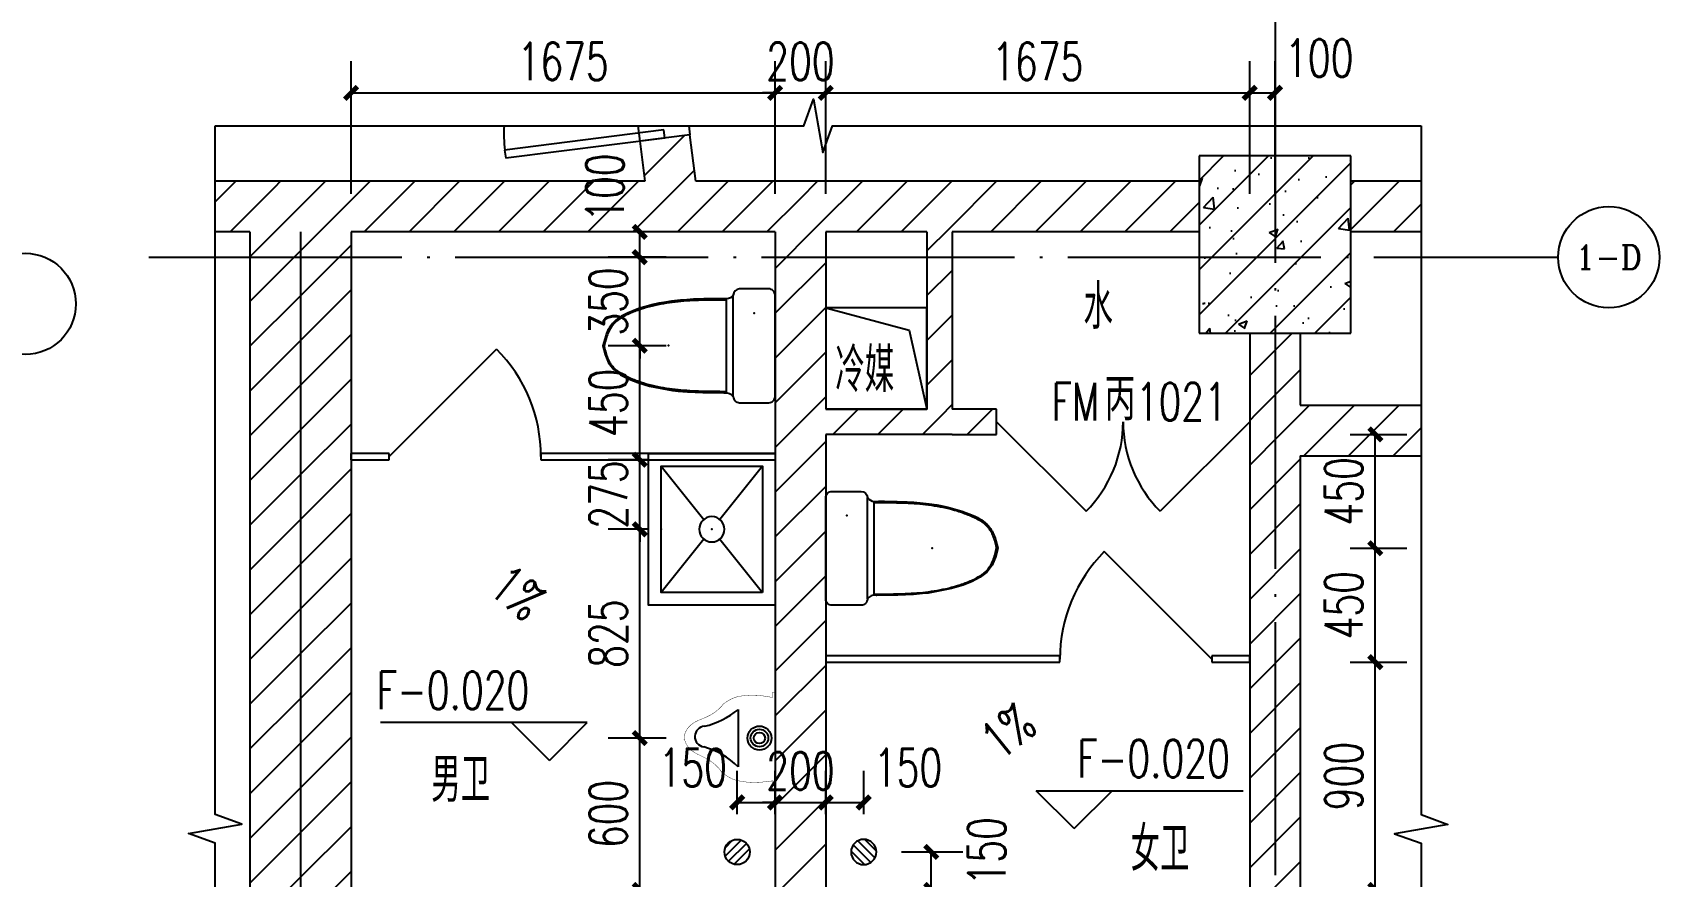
# Model space of a CAD drawing. Header units: millimetres. Extents: x -1048436 to -185795, y -983427 to 400387.
# Drawn here: x -607479 to -601051, y -716459 to -713125 of the extents above; entities that cross this region are included whole.
import ezdxf
from ezdxf.enums import TextEntityAlignment as Align

# ---------------------------------------------------------------- set-up
doc = ezdxf.new("R2010")
doc.units = ezdxf.units.MM
doc.header["$LTSCALE"] = 500
doc.linetypes.add('DOTE', pattern=[2.42, 2, -0.2, 0.02, -0.2])
for name, color, linetype in [('COLUMN', 254, 'Continuous'), ('FUR', 55, 'Continuous'), ('PUB_DIM', 3, 'Continuous'), ('PUB_HATCH', 8, 'Continuous'), ('建-填充', 9, 'Continuous'), ('建-墙', 254, 'Continuous'), ('建-墙-卫生间隔断', 220, 'Continuous'), ('建-文字', 4, 'Continuous'), ('建-洁具', 55, 'Continuous'), ('建-符号', 13, 'Continuous'), ('建-符号-门编号', 13, 'Continuous'), ('建-轴线', 16, 'DOTE'), ('建-门扇', 32, 'Continuous')]:
    doc.layers.add(name, color=color, linetype=linetype)
doc.styles.add('_TCH_AXIS', font='COMPLEX', dxfattribs={"bigfont": 'GBCBIG'})
doc.styles.add('_TCH_DIM', font='SIMPLEX', dxfattribs={"bigfont": 'GBCBIG'})
doc.styles.add('_TCH_DIM_T3', font='SIMPLEX', dxfattribs={"width": 0.705882, "bigfont": 'GBCBIG'})
doc.styles.add('_TCH_WINDOW', font='SIMPLEX', dxfattribs={"height": 3.5, "bigfont": 'GBCBIG'})
doc.styles.add('XD2008', font='xd-hzs.shx', dxfattribs={"width": 0.7, "bigfont": 'xd-hztxt.shx'})
doc.dimstyles.new('_TCH_ARCH&&50', dxfattribs={"dimtxt": 148.75, "dimasz": 50, "dimexe": 125, "dimexo": 150, "dimgap": 50, "dimtad": 1, "dimdec": 0, "dimzin": 0, "dimdsep": 46, "dimtxsty": '_TCH_DIM_T3', "dimblk": 'ARCHTICK', "dimcen": 0.09, "dimclrt": 7, "dimazin": 2, "dimtfac": 1, "dimtdec": 0, "dimtix": 1, "dimtmove": 2, "dimatfit": 3, "dimldrblk": 'ARCHTICK', "dimfxl": 1, "dimtolj": 1, "dimtzin": 0, "dimarcsym": 0})
pattern_1 = [(45, (0, 89.76), (-88.388383, 88.388383), [])]

# ---------------------------------------------------------------- blocks, each defined once
blk = doc.blocks.new('$lvtry$00000171')
h = blk.add_hatch()
h.set_pattern_fill('ANSI31', color=256, scale=15, style=0)
h.set_pattern_definition([(45, (0, 0), (-16.838, 16.838), [])])
h.paths.add_polyline_path([(35.4, 16.9, 0.162278), (7.1, 31), (-49.5, -25.6, 0.162278), (-35.4, -53.9)])
h.paths.add_polyline_path([(7.1, 31, 0.456412), (-50, -18.5, 0.035489), (-49.5, -25.6)])
h.paths.add_polyline_path([(49.5, -11.4, 0.162278), (35.4, 16.9), (-35.4, -53.9, 0.162278), (-7.1, -68)])
h.paths.add_polyline_path([(50, -18.5, 0.035489), (49.5, -11.4), (-7.1, -68, 0.456412)])
blk.add_circle((0, -18.5), 50)
blk = doc.blocks.new('$lvtry$00000208')
blk.add_wipeout([(200.2, 0), (217.7, -7.3), (224.5, -20), (225, -140), (217.7, -157.7), (200, -165), (188, -180.1), (185.5, -191.7), (186.1, -199.2), (185.6, -242.1), (185.1, -284.9), (183.7, -315.7), (182.4, -346.5), (179.3, -382.8), (168.1, -450.9), (159.5, -496.4), (138.9, -559.5), (114.6, -610.4), (94.2, -636.8), (66.8, -657.5), (34.6, -670.7), (0, -680), (-67, -657.4), (-112, -614.9), (-138.2, -560.6), (-155, -510.1), (-165.5, -470.6), (-174, -424.2), (-181.2, -360.8), (-183.8, -321.9), (-184.5, -300), (-185.5, -257), (-185.9, -220), (-186, -208), (-185.7, -199.9), (-185.5, -191.7), (-189.6, -176.6), (-200.1, -165), (-217.7, -157.6), (-225, -140), (-225, -82.5), (-225, -25), (-217.7, -7.3), (-200, 0)])
at = {"color": 0, "ltscale": 100}
for p, q in [((200, -165), (-200, -165)), ((185.5, -191.7), (-185.5, -191.7))]:
    blk.add_line(p, q, dxfattribs=at)
blk.add_lwpolyline([(186.1, -199.2, -0.296302), (200, -165, 0.414214), (225, -140), (225, -25, 0.414214), (200, 0), (-200, 0, 0.414214), (-225, -25), (-225, -140, 0.413282), (-200.1, -165, -0.238932), (-185.5, -191.7), (-186, -208), (-185.9, -231.9), (-185.1, -282.1), (-183.8, -321.9), (-182.2, -348.1), (-180.2, -373.5), (-176.3, -408.9), (-171.7, -439.4), (-168, -459.4), (-163.1, -481.8), (-146.9, -538.4), (-129.4, -582.8, 0.10752), (-88.2, -642.6, 0.100512), (-43.3, -667.8), (0, -680), (34.6, -670.7), (66.8, -657.5), (94.2, -636.8), (114.6, -610.4), (132.4, -576.2), (145.4, -542.8), (159.5, -496.4), (176.8, -405.4), (179.3, -382.8), (182.4, -346.5), (185.1, -284.9)], format="xyb", close=True)
blk.add_lwpolyline([(186, -202.3), (186.1, -199.2)])
for points in [[(-181, -190.8), (-180.9, -229.9), (-180.8, -260.7), (-179, -322.1), (-177.4, -352.7), (-171.1, -413.8), (-166.5, -444.3), (-156.2, -489.8), (-152.2, -504.9), (-145.2, -527.6), (-142.8, -535.2), (-138.8, -546.5), (-137.4, -550.3), (-134.6, -557.8), (-133.1, -561.5), (-128.5, -572.7), (-125.3, -580.1), (-118.3, -594.3), (-114.5, -601.1), (-106.4, -614.1), (-102, -620.3), (-92.6, -631.6), (-87.5, -636.7), (-79.3, -643.6), (-76.4, -645.7), (-70.5, -649.7), (-67.5, -651.5), (-61.1, -654.9), (-57.8, -656.5), (-51, -659.5), (-47.6, -660.9), (-36.9, -664.8), (-29.5, -667.1), (-14.3, -671.3), (-6.6, -673.2), (1.2, -675.1)], [(181.4, -191.4), (180.9, -229.9), (180.8, -260.7), (179, -322.1), (177.4, -352.7), (171.1, -413.8), (166.5, -444.3), (156.2, -489.8), (152.2, -504.9), (145.2, -527.6), (142.8, -535.2), (138.8, -546.5), (137.4, -550.3), (134.6, -557.8), (133.1, -561.5), (128.5, -572.7), (125.3, -580.1), (118.3, -594.3), (114.5, -601.1), (106.4, -614.1), (102, -620.3), (92.6, -631.6), (87.5, -636.7), (79.3, -643.6), (76.4, -645.7), (70.5, -649.7), (67.5, -651.5), (61.1, -654.9), (57.8, -656.5), (51, -659.5), (47.6, -660.9), (36.9, -664.8), (29.5, -667.1), (14.3, -671.3), (6.6, -673.2), (-1.2, -675.1)]]:
    blk.add_open_spline(points, degree=3, knots=[0, 0, 0, 0, 92.762674, 92.762674, 185.525347, 185.525347, 278.288021, 278.288021, 324.669358, 324.669358, 347.860026, 347.860026, 359.45536, 359.45536, 371.050694, 371.050694, 394.241363, 394.241363, 417.432031, 417.432031, 440.6227, 440.6227, 463.813368, 463.813368, 475.408702, 475.408702, 487.004036, 487.004036, 498.599371, 498.599371, 510.194705, 510.194705, 533.385373, 533.385373, 556.576042, 556.576042, 556.576042, 556.576042], dxfattribs=at)
at = {"color": 0}
for p in [(-129.3, -83.1), (-0.7, -421)]:
    blk.add_point(p, dxfattribs=at)
blk = doc.blocks.new('M_E14')
blk.add_line((-116.4, -146.3), (109.4, -146.3))
at = {"const_width": 1.5}
for points in [[(-185, 0), (-185, -10), (-165, -10)], [(-185, 0), (185, 0), (185, -10), (165, -10)], [(-136.8, -207.1), (-146.1, -193.9), (-153.4, -182.2), (-159, -171.7), (-163.1, -162.3), (-166.1, -153.9), (-168.1, -146.2), (-169.4, -139.3), (-170.4, -132.8), (-171.2, -126.7), (-171.8, -120.8), (-172.4, -115.1), (-172.8, -109.5), (-173.1, -103.9), (-173.3, -98.1), (-173.3, -92.1), (-173.3, -85.9), (-173.2, -79.2), (-172.9, -71.9), (-172.3, -63.7), (-171.4, -54.4), (-170.1, -43.7), (-168.2, -31.4), (-165.8, -17.2), (-164.2, -9.1)], [(127.5, -214.6), (137.5, -201.9), (145.5, -190.6), (151.6, -180.4), (156.3, -171.3), (159.7, -163), (162.1, -155.5), (163.9, -148.7), (165.2, -142.3), (166.3, -136.2), (167.3, -130.4), (168.2, -124.7), (168.9, -119.1), (169.5, -113.5), (170, -107.8), (170.4, -101.8), (170.8, -95.6), (171, -88.9), (171.1, -81.6), (171, -73.4), (170.6, -64), (169.9, -53.3), (168.7, -40.9), (167.1, -26.6), (164.9, -10.1)], [(165.8, -14.5), (164.9, -8.9)], [(-137.4, -204.9), (-127.1, -213.8)], [(-130, -211.3), (-128.2, -212.9), (-120.3, -220.9), (-113.4, -228.7), (-107.4, -236.3), (-102.1, -243.8), (-97.5, -251.3), (-93.4, -258.7), (-89.7, -266.2), (-86.2, -273.6), (-83.1, -280.9), (-80.1, -288.1), (-77.2, -295.1), (-74.4, -301.8), (-71.5, -308.2), (-68.5, -314.2), (-65.3, -319.8), (-62, -324.9), (-58.5, -329.6), (-54.8, -334), (-51, -338), (-47, -341.6), (-42.9, -344.9), (-38.6, -347.9), (-34.2, -350.5), (-29.7, -352.9), (-25.1, -354.9), (-20.3, -356.6), (-15.4, -358), (-10.4, -359), (-5.3, -359.6), (-0.1, -359.8), (0.3, -359.8)], [(120.4, -218.3), (118.6, -219.8), (110.3, -227.4), (102.9, -234.8), (96.5, -242), (90.8, -249.3), (85.8, -256.4), (81.2, -263.6), (77.1, -270.9), (73.3, -278.1), (69.7, -285.2), (66.3, -292.2), (63, -299), (59.8, -305.6), (56.6, -311.8), (53.3, -317.6), (49.8, -323), (46.2, -328), (42.4, -332.5), (38.5, -336.6), (34.4, -340.4), (30.3, -343.8), (26, -346.8), (21.5, -349.6), (17, -352), (12.3, -354.1), (7.6, -355.8), (2.7, -357.3), (-0.9, -358.1)], [(128.6, -211.6), (117.5, -220.5)]]:
    blk.add_lwpolyline(points, dxfattribs=at)
for radius in [47.3, 34.6, 22.1]:
    blk.add_circle((-4.2, -61.9), radius)
for centre, radius, start, end in [((-386.5, -362.7), 346.2, 14.06156, 38.70013), ((330.9, -365.6), 311.8, 135.28681, 164.39133), ((-9.9, -276), 40.9, 183.65649, 351.93977)]:
    blk.add_arc(centre, radius, start, end)
at = {"width": 0.8, "flags": 9}
for tag in ['XSIZE', 'YSIZE']:
    blk.add_attdef(tag, (0, 0), '', height=0.5, dxfattribs=at)
blk = doc.blocks.new('_ArchTick')
at = {"color": 0, "linetype": 'ByBlock', "const_width": 0.4}
blk.add_lwpolyline([(-0.5, -0.5), (0.5, 0.5)], dxfattribs=at)
blk = doc.blocks.new('*D2178')
at = {"layer": 'Defpoints', "color": 0, "transparency": 16777216}
for p in [(-604545.3, -713363), (-606220.3, -713912.4), (-604545.3, -713912.4)]:
    blk.add_point(p, dxfattribs=at)
at = {"layer": 'PUB_DIM', "color": 0, "lineweight": -2, "transparency": 16777216}
for p, q in [((-606220.3, -713762.4), (-606220.3, -713238)), ((-604545.3, -713762.4), (-604545.3, -713238)), ((-606220.3, -713363), (-604545.3, -713363))]:
    blk.add_line(p, q, dxfattribs=at)
at = {"layer": 'PUB_DIM', "color": 0, "lineweight": -2, "transparency": 16777216, "xscale": 50, "yscale": 50, "zscale": 50, "rotation": 180}
blk.add_blockref('_ArchTick', (-606220.3, -713363), dxfattribs=at)
at = {"layer": 'PUB_DIM', "color": 0, "lineweight": -2, "transparency": 16777216, "xscale": 50, "yscale": 50, "zscale": 50}
blk.add_blockref('_ArchTick', (-604545.3, -713363), dxfattribs=at)
at = {"layer": 'PUB_DIM', "color": 7, "transparency": 16777216, "insert": (-605382.8, -713238.6), "char_height": 148.75, "attachment_point": 5, "style": '_TCH_DIM_T3'}
blk.add_mtext('\\A1;1675', dxfattribs=at)
blk = doc.blocks.new('*D2179')
at = {"layer": 'Defpoints', "color": 0, "transparency": 16777216}
for p in [(-604345.3, -713363), (-604545.3, -713912.4), (-604345.3, -713912.4)]:
    blk.add_point(p, dxfattribs=at)
at = {"layer": 'PUB_DIM', "color": 0, "lineweight": -2, "transparency": 16777216}
for p, q in [((-604545.3, -713762.4), (-604545.3, -713238)), ((-604345.3, -713762.4), (-604345.3, -713238)), ((-604545.3, -713363), (-604595.3, -713363)), ((-604545.3, -713363), (-604345.3, -713363)), ((-604345.3, -713363), (-604295.3, -713363))]:
    blk.add_line(p, q, dxfattribs=at)
at = {"layer": 'PUB_DIM', "color": 0, "lineweight": -2, "transparency": 16777216, "xscale": 50, "yscale": 50, "zscale": 50}
blk.add_blockref('_ArchTick', (-604545.3, -713363), dxfattribs=at)
at = {"layer": 'PUB_DIM', "color": 0, "lineweight": -2, "transparency": 16777216, "xscale": 50, "yscale": 50, "zscale": 50, "rotation": 180}
blk.add_blockref('_ArchTick', (-604345.3, -713363), dxfattribs=at)
at = {"layer": 'PUB_DIM', "color": 7, "transparency": 16777216, "insert": (-604445.3, -713238.6), "char_height": 148.75, "attachment_point": 5, "style": '_TCH_DIM_T3'}
blk.add_mtext('\\A1;200', dxfattribs=at)
blk = doc.blocks.new('*D2180')
at = {"layer": 'Defpoints', "color": 0, "transparency": 16777216}
for p in [(-602670.3, -713363), (-604345.3, -713912.4), (-602670.3, -713912.4)]:
    blk.add_point(p, dxfattribs=at)
at = {"layer": 'PUB_DIM', "color": 0, "lineweight": -2, "transparency": 16777216}
for p, q in [((-604345.3, -713762.4), (-604345.3, -713238)), ((-602670.3, -713762.4), (-602670.3, -713238)), ((-604345.3, -713363), (-602670.3, -713363))]:
    blk.add_line(p, q, dxfattribs=at)
at = {"layer": 'PUB_DIM', "color": 0, "lineweight": -2, "transparency": 16777216, "xscale": 50, "yscale": 50, "zscale": 50, "rotation": 180}
blk.add_blockref('_ArchTick', (-604345.3, -713363), dxfattribs=at)
at = {"layer": 'PUB_DIM', "color": 0, "lineweight": -2, "transparency": 16777216, "xscale": 50, "yscale": 50, "zscale": 50}
blk.add_blockref('_ArchTick', (-602670.3, -713363), dxfattribs=at)
at = {"layer": 'PUB_DIM', "color": 7, "transparency": 16777216, "insert": (-603507.8, -713238.6), "char_height": 148.75, "attachment_point": 5, "style": '_TCH_DIM_T3'}
blk.add_mtext('\\A1;1675', dxfattribs=at)
blk = doc.blocks.new('*D2181')
at = {"layer": 'Defpoints', "color": 0, "transparency": 16777216}
for p in [(-602570.3, -713363), (-602670.3, -713912.4), (-602570.3, -713912.4)]:
    blk.add_point(p, dxfattribs=at)
at = {"layer": 'PUB_DIM', "color": 0, "lineweight": -2, "transparency": 16777216}
for p, q in [((-602670.3, -713762.4), (-602670.3, -713238)), ((-602570.3, -713762.4), (-602570.3, -713238)), ((-602670.3, -713363), (-602570.3, -713363))]:
    blk.add_line(p, q, dxfattribs=at)
at = {"layer": 'PUB_DIM', "color": 0, "lineweight": -2, "transparency": 16777216, "xscale": 50, "yscale": 50, "zscale": 50, "rotation": 180}
blk.add_blockref('_ArchTick', (-602670.3, -713363), dxfattribs=at)
at = {"layer": 'PUB_DIM', "color": 0, "lineweight": -2, "transparency": 16777216, "xscale": 50, "yscale": 50, "zscale": 50}
blk.add_blockref('_ArchTick', (-602570.3, -713363), dxfattribs=at)
at = {"layer": 'PUB_DIM', "color": 7, "transparency": 16777216, "insert": (-602395.3, -713225.5), "char_height": 148.75, "attachment_point": 5, "style": '_TCH_DIM_T3'}
blk.add_mtext('\\A1;100', dxfattribs=at)
blk = doc.blocks.new('*D2236')
at = {"layer": 'Defpoints', "color": 0, "transparency": 16777216}
for p in [(-602423.2, -714712.4), (-602174, -714712.4), (-602423.2, -715162.4)]:
    blk.add_point(p, dxfattribs=at)
at = {"layer": 'PUB_DIM', "color": 0, "lineweight": -2, "transparency": 16777216}
for p, q in [((-602273.2, -714712.4), (-602049, -714712.4)), ((-602174, -715162.4), (-602174, -714712.4)), ((-602273.2, -715162.4), (-602049, -715162.4))]:
    blk.add_line(p, q, dxfattribs=at)
at = {"layer": 'PUB_DIM', "color": 0, "lineweight": -2, "transparency": 16777216, "xscale": 50, "yscale": 50, "zscale": 50}
for p, rotation in [((-602174, -714712.4), 90), ((-602174, -715162.4), 270)]:
    blk.add_blockref('_ArchTick', p, dxfattribs=dict(at, rotation=rotation))
at = {"layer": 'PUB_DIM', "color": 7, "transparency": 16777216, "insert": (-602298.4, -714937.4), "char_height": 148.75, "attachment_point": 5, "rotation": 90, "style": '_TCH_DIM_T3'}
blk.add_mtext('\\A1;450', dxfattribs=at)
blk = doc.blocks.new('*D2237')
at = {"layer": 'Defpoints', "color": 0, "transparency": 16777216}
for p in [(-602423.2, -715162.4), (-602174, -715162.4), (-602423.2, -715612.4)]:
    blk.add_point(p, dxfattribs=at)
at = {"layer": 'PUB_DIM', "color": 0, "lineweight": -2, "transparency": 16777216}
for p, q in [((-602273.2, -715162.4), (-602049, -715162.4)), ((-602174, -715612.4), (-602174, -715162.4)), ((-602273.2, -715612.4), (-602049, -715612.4))]:
    blk.add_line(p, q, dxfattribs=at)
at = {"layer": 'PUB_DIM', "color": 0, "lineweight": -2, "transparency": 16777216, "xscale": 50, "yscale": 50, "zscale": 50}
for p, rotation in [((-602174, -715162.4), 90), ((-602174, -715612.4), 270)]:
    blk.add_blockref('_ArchTick', p, dxfattribs=dict(at, rotation=rotation))
at = {"layer": 'PUB_DIM', "color": 7, "transparency": 16777216, "insert": (-602298.4, -715387.4), "char_height": 148.75, "attachment_point": 5, "rotation": 90, "style": '_TCH_DIM_T3'}
blk.add_mtext('\\A1;450', dxfattribs=at)
blk = doc.blocks.new('*D2238')
at = {"layer": 'Defpoints', "color": 0, "transparency": 16777216}
for p in [(-602423.2, -715612.4), (-602174, -715612.4), (-602423.2, -716512.4)]:
    blk.add_point(p, dxfattribs=at)
at = {"layer": 'PUB_DIM', "color": 0, "lineweight": -2, "transparency": 16777216}
for p, q in [((-602273.2, -715612.4), (-602049, -715612.4)), ((-602174, -716512.4), (-602174, -715612.4)), ((-602273.2, -716512.4), (-602049, -716512.4))]:
    blk.add_line(p, q, dxfattribs=at)
at = {"layer": 'PUB_DIM', "color": 0, "lineweight": -2, "transparency": 16777216, "xscale": 50, "yscale": 50, "zscale": 50}
for p, rotation in [((-602174, -715612.4), 90), ((-602174, -716512.4), 270)]:
    blk.add_blockref('_ArchTick', p, dxfattribs=dict(at, rotation=rotation))
at = {"layer": 'PUB_DIM', "color": 7, "transparency": 16777216, "insert": (-602298.4, -716062.4), "char_height": 148.75, "attachment_point": 5, "rotation": 90, "style": '_TCH_DIM_T3'}
blk.add_mtext('\\A1;900', dxfattribs=at)
blk = doc.blocks.new('*D2244')
at = {"layer": 'Defpoints', "color": 0, "transparency": 16777216}
for p in [(-604195.3, -716362.4), (-603928.3, -716362.4), (-604195.3, -716512.4)]:
    blk.add_point(p, dxfattribs=at)
at = {"layer": 'PUB_DIM', "color": 0, "lineweight": -2, "transparency": 16777216}
for p, q in [((-604045.3, -716362.4), (-603803.3, -716362.4)), ((-603928.3, -716512.4), (-603928.3, -716362.4)), ((-604045.3, -716512.4), (-603803.3, -716512.4))]:
    blk.add_line(p, q, dxfattribs=at)
at = {"layer": 'PUB_DIM', "color": 0, "lineweight": -2, "transparency": 16777216, "xscale": 50, "yscale": 50, "zscale": 50}
for p, rotation in [((-603928.3, -716362.4), 90), ((-603928.3, -716512.4), 270)]:
    blk.add_blockref('_ArchTick', p, dxfattribs=dict(at, rotation=rotation))
at = {"layer": 'PUB_DIM', "color": 7, "transparency": 16777216, "insert": (-603709.2, -716359.7), "char_height": 148.75, "attachment_point": 5, "rotation": 90, "style": '_TCH_DIM_T3'}
blk.add_mtext('\\A1;150', dxfattribs=at)
blk = doc.blocks.new('*D2245')
at = {"layer": 'Defpoints', "color": 0, "transparency": 16777216}
for p in [(-604545.3, -716166.6), (-604695.3, -716362.4), (-604545.3, -716362.4)]:
    blk.add_point(p, dxfattribs=at)
at = {"layer": 'PUB_DIM', "color": 0, "lineweight": -2, "transparency": 16777216}
for p, q in [((-604695.3, -716212.4), (-604695.3, -716041.6)), ((-604545.3, -716212.4), (-604545.3, -716041.6)), ((-604695.3, -716166.6), (-604545.3, -716166.6))]:
    blk.add_line(p, q, dxfattribs=at)
at = {"layer": 'PUB_DIM', "color": 0, "lineweight": -2, "transparency": 16777216, "xscale": 50, "yscale": 50, "zscale": 50, "rotation": 180}
blk.add_blockref('_ArchTick', (-604695.3, -716166.6), dxfattribs=at)
at = {"layer": 'PUB_DIM', "color": 0, "lineweight": -2, "transparency": 16777216, "xscale": 50, "yscale": 50, "zscale": 50}
blk.add_blockref('_ArchTick', (-604545.3, -716166.6), dxfattribs=at)
at = {"layer": 'PUB_DIM', "color": 7, "transparency": 16777216, "insert": (-604870.3, -716029.1), "char_height": 148.75, "attachment_point": 5, "style": '_TCH_DIM_T3'}
blk.add_mtext('\\A1;150', dxfattribs=at)
blk = doc.blocks.new('*D2246')
at = {"layer": 'Defpoints', "color": 0, "transparency": 16777216}
for p in [(-604345.3, -716166.6), (-604545.3, -716362.4), (-604345.3, -716362.4)]:
    blk.add_point(p, dxfattribs=at)
at = {"layer": 'PUB_DIM', "color": 0, "lineweight": -2, "transparency": 16777216}
for p, q in [((-604545.3, -716212.4), (-604545.3, -716041.6)), ((-604345.3, -716212.4), (-604345.3, -716041.6)), ((-604545.3, -716166.6), (-604595.3, -716166.6)), ((-604545.3, -716166.6), (-604345.3, -716166.6)), ((-604345.3, -716166.6), (-604295.3, -716166.6))]:
    blk.add_line(p, q, dxfattribs=at)
at = {"layer": 'PUB_DIM', "color": 0, "lineweight": -2, "transparency": 16777216, "xscale": 50, "yscale": 50, "zscale": 50}
blk.add_blockref('_ArchTick', (-604545.3, -716166.6), dxfattribs=at)
at = {"layer": 'PUB_DIM', "color": 0, "lineweight": -2, "transparency": 16777216, "xscale": 50, "yscale": 50, "zscale": 50, "rotation": 180}
blk.add_blockref('_ArchTick', (-604345.3, -716166.6), dxfattribs=at)
at = {"layer": 'PUB_DIM', "color": 7, "transparency": 16777216, "insert": (-604445.3, -716042.2), "char_height": 148.75, "attachment_point": 5, "style": '_TCH_DIM_T3'}
blk.add_mtext('\\A1;200', dxfattribs=at)
blk = doc.blocks.new('*D2247')
at = {"layer": 'Defpoints', "color": 0, "transparency": 16777216}
for p in [(-604195.3, -716166.6), (-604345.3, -716362.4), (-604195.3, -716362.4)]:
    blk.add_point(p, dxfattribs=at)
at = {"layer": 'PUB_DIM', "color": 0, "lineweight": -2, "transparency": 16777216}
for p, q in [((-604345.3, -716212.4), (-604345.3, -716041.6)), ((-604195.3, -716212.4), (-604195.3, -716041.6)), ((-604345.3, -716166.6), (-604195.3, -716166.6))]:
    blk.add_line(p, q, dxfattribs=at)
at = {"layer": 'PUB_DIM', "color": 0, "lineweight": -2, "transparency": 16777216, "xscale": 50, "yscale": 50, "zscale": 50, "rotation": 180}
blk.add_blockref('_ArchTick', (-604345.3, -716166.6), dxfattribs=at)
at = {"layer": 'PUB_DIM', "color": 0, "lineweight": -2, "transparency": 16777216, "xscale": 50, "yscale": 50, "zscale": 50}
blk.add_blockref('_ArchTick', (-604195.3, -716166.6), dxfattribs=at)
at = {"layer": 'PUB_DIM', "color": 7, "transparency": 16777216, "insert": (-604020.3, -716029.1), "char_height": 148.75, "attachment_point": 5, "style": '_TCH_DIM_T3'}
blk.add_mtext('\\A1;150', dxfattribs=at)
blk = doc.blocks.new('*D2254')
at = {"layer": 'Defpoints', "color": 0, "transparency": 16777216}
for p in [(-605080, -713912.4), (-604825.8, -713912.4), (-604825.8, -714012.4)]:
    blk.add_point(p, dxfattribs=at)
at = {"layer": 'PUB_DIM', "color": 0, "lineweight": -2, "transparency": 16777216}
for p, q in [((-604975.8, -713912.4), (-605205, -713912.4)), ((-605080, -714012.4), (-605080, -713912.4)), ((-604975.8, -714012.4), (-605205, -714012.4))]:
    blk.add_line(p, q, dxfattribs=at)
at = {"layer": 'PUB_DIM', "color": 0, "lineweight": -2, "transparency": 16777216, "xscale": 50, "yscale": 50, "zscale": 50}
for p, rotation in [((-605080, -713912.4), 90), ((-605080, -714012.4), 270)]:
    blk.add_blockref('_ArchTick', p, dxfattribs=dict(at, rotation=rotation))
at = {"layer": 'PUB_DIM', "color": 7, "transparency": 16777216, "insert": (-605217.5, -713737.4), "char_height": 148.75, "attachment_point": 5, "rotation": 90, "style": '_TCH_DIM_T3'}
blk.add_mtext('\\A1;100', dxfattribs=at)
blk = doc.blocks.new('*D2255')
at = {"layer": 'Defpoints', "color": 0, "transparency": 16777216}
for p in [(-605080, -714012.4), (-604825.8, -714012.4), (-604825.8, -714362.4)]:
    blk.add_point(p, dxfattribs=at)
at = {"layer": 'PUB_DIM', "color": 0, "lineweight": -2, "transparency": 16777216}
for p, q in [((-605080, -714012.4), (-605080, -713962.4)), ((-604975.8, -714012.4), (-605205, -714012.4)), ((-605080, -714362.4), (-605080, -714012.4)), ((-604975.8, -714362.4), (-605205, -714362.4)), ((-605080, -714362.4), (-605080, -714412.4))]:
    blk.add_line(p, q, dxfattribs=at)
at = {"layer": 'PUB_DIM', "color": 0, "lineweight": -2, "transparency": 16777216, "xscale": 50, "yscale": 50, "zscale": 50}
for p, rotation in [((-605080, -714012.4), 270), ((-605080, -714362.4), 90)]:
    blk.add_blockref('_ArchTick', p, dxfattribs=dict(at, rotation=rotation))
at = {"layer": 'PUB_DIM', "color": 7, "transparency": 16777216, "insert": (-605204.3, -714187.4), "char_height": 148.75, "attachment_point": 5, "rotation": 90, "style": '_TCH_DIM_T3'}
blk.add_mtext('\\A1;350', dxfattribs=at)
blk = doc.blocks.new('*D2256')
at = {"layer": 'Defpoints', "color": 0, "transparency": 16777216}
for p in [(-605080, -714362.4), (-604825.8, -714362.4), (-604825.8, -714812.4)]:
    blk.add_point(p, dxfattribs=at)
at = {"layer": 'PUB_DIM', "color": 0, "lineweight": -2, "transparency": 16777216}
for p, q in [((-604975.8, -714362.4), (-605205, -714362.4)), ((-605080, -714812.4), (-605080, -714362.4)), ((-604975.8, -714812.4), (-605205, -714812.4))]:
    blk.add_line(p, q, dxfattribs=at)
at = {"layer": 'PUB_DIM', "color": 0, "lineweight": -2, "transparency": 16777216, "xscale": 50, "yscale": 50, "zscale": 50}
for p, rotation in [((-605080, -714362.4), 90), ((-605080, -714812.4), 270)]:
    blk.add_blockref('_ArchTick', p, dxfattribs=dict(at, rotation=rotation))
at = {"layer": 'PUB_DIM', "color": 7, "transparency": 16777216, "insert": (-605204.3, -714587.4), "char_height": 148.75, "attachment_point": 5, "rotation": 90, "style": '_TCH_DIM_T3'}
blk.add_mtext('\\A1;450', dxfattribs=at)
blk = doc.blocks.new('*D2257')
at = {"layer": 'Defpoints', "color": 0, "transparency": 16777216}
for p in [(-605080, -714812.4), (-604825.8, -714812.4), (-604825.8, -715087.4)]:
    blk.add_point(p, dxfattribs=at)
at = {"layer": 'PUB_DIM', "color": 0, "lineweight": -2, "transparency": 16777216}
for p, q in [((-605080, -714812.4), (-605080, -714762.4)), ((-604975.8, -714812.4), (-605205, -714812.4)), ((-605080, -715087.4), (-605080, -714812.4)), ((-604975.8, -715087.4), (-605205, -715087.4)), ((-605080, -715087.4), (-605080, -715137.4))]:
    blk.add_line(p, q, dxfattribs=at)
at = {"layer": 'PUB_DIM', "color": 0, "lineweight": -2, "transparency": 16777216, "xscale": 50, "yscale": 50, "zscale": 50}
for p, rotation in [((-605080, -714812.4), 270), ((-605080, -715087.4), 90)]:
    blk.add_blockref('_ArchTick', p, dxfattribs=dict(at, rotation=rotation))
at = {"layer": 'PUB_DIM', "color": 7, "transparency": 16777216, "insert": (-605204.3, -714949.9), "char_height": 148.75, "attachment_point": 5, "rotation": 90, "style": '_TCH_DIM_T3'}
blk.add_mtext('\\A1;275', dxfattribs=at)
blk = doc.blocks.new('*D2258')
at = {"layer": 'Defpoints', "color": 0, "transparency": 16777216}
for p in [(-605080, -715087.4), (-604825.8, -715087.4), (-604825.8, -715912.2)]:
    blk.add_point(p, dxfattribs=at)
at = {"layer": 'PUB_DIM', "color": 0, "lineweight": -2, "transparency": 16777216}
for p, q in [((-604975.8, -715087.4), (-605205, -715087.4)), ((-605080, -715912.2), (-605080, -715087.4)), ((-604975.8, -715912.2), (-605205, -715912.2))]:
    blk.add_line(p, q, dxfattribs=at)
at = {"layer": 'PUB_DIM', "color": 0, "lineweight": -2, "transparency": 16777216, "xscale": 50, "yscale": 50, "zscale": 50}
for p, rotation in [((-605080, -715087.4), 90), ((-605080, -715912.2), 270)]:
    blk.add_blockref('_ArchTick', p, dxfattribs=dict(at, rotation=rotation))
at = {"layer": 'PUB_DIM', "color": 7, "transparency": 16777216, "insert": (-605204.3, -715499.8), "char_height": 148.75, "attachment_point": 5, "rotation": 90, "style": '_TCH_DIM_T3'}
blk.add_mtext('\\A1;825', dxfattribs=at)
blk = doc.blocks.new('*D2259')
at = {"layer": 'Defpoints', "color": 0, "transparency": 16777216}
for p in [(-605080, -715912.2), (-604825.8, -715912.2), (-604825.8, -716512.4)]:
    blk.add_point(p, dxfattribs=at)
at = {"layer": 'PUB_DIM', "color": 0, "lineweight": -2, "transparency": 16777216}
for p, q in [((-604975.8, -715912.2), (-605205, -715912.2)), ((-605080, -716512.4), (-605080, -715912.2)), ((-604975.8, -716512.4), (-605205, -716512.4))]:
    blk.add_line(p, q, dxfattribs=at)
at = {"layer": 'PUB_DIM', "color": 0, "lineweight": -2, "transparency": 16777216, "xscale": 50, "yscale": 50, "zscale": 50}
for p, rotation in [((-605080, -715912.2), 90), ((-605080, -716512.4), 270)]:
    blk.add_blockref('_ArchTick', p, dxfattribs=dict(at, rotation=rotation))
at = {"layer": 'PUB_DIM', "color": 7, "transparency": 16777216, "insert": (-605204.3, -716212.3), "char_height": 148.75, "attachment_point": 5, "rotation": 90, "style": '_TCH_DIM_T3'}
blk.add_mtext('\\A1;600', dxfattribs=at)
blk = doc.blocks.new('$lvtry$00000191')
at = {"color": 0}
blk.add_wipeout([(300, -500), (300, 0), (-300, 0), (-300, -500)], dxfattribs=at)
for p, q in [((-250, -50), (-39, -218.8)), ((39, -218.8), (250, -50)), ((-250, -450), (-39, -281.2)), ((39, -281.2), (250, -450))]:
    blk.add_line(p, q, dxfattribs=at)
for points in [[(300, -500), (300, 0), (-300, 0), (-300, -500)], [(250, -450), (250, -50), (-250, -50), (-250, -450)]]:
    blk.add_lwpolyline(points, close=True, dxfattribs=at)
blk.add_circle((0, -250), 50, dxfattribs=at)
for p in [(0, -50), (0, -250)]:
    blk.add_point(p, dxfattribs=at)

msp = doc.modelspace()

# ---------------------------------------------------------------- hatches: boundary and pattern name
at = {"layer": 'PUB_HATCH'}
h = msp.add_hatch(dxfattribs=at)
h.set_pattern_fill('钢筋混凝土', color=256, scale=50, style=0)
h.set_pattern_definition([(45, (0, 0), (-88.388348, 88.388348), []), (50, (0, 0), (358.63009, -31.37607), [37.5, -412.5]), (355, (0, 0), (-69.37567, 376.09607), [30, -330]), (100.4514, (29.9, -2.6), (289.25469, 344.71977), [31.8701, -350.57106]), (46.1842, (0, 100), (533.62052, -82.7595), [56.25, -618.75]), (96.6356, (44.47, 93.1), (467.33135, 487.05894), [47.80514, -525.8565]), (351.1842, (0, 100), (467.33097, 487.0593), [45, -495]), (21, (50, 75), (298.45353, -201.309445), [37.5, -412.5]), (326, (50, 75), (121.65767, 362.57502), [30, -330]), (71.4514, (74.87, 58.22), (420.11131, 161.26525), [31.8701, -350.57106]), (37.5, (0, 0), (6.079928, 166.446927), [0, -326, 0, -335, 0, -331.25]), (7.5, (0, 0), (131.53477, 197.205856), [0, -191, 0, -318.5, 0, -126.25]), (327.5, (-111.5, 0), (266.911218, -11.277436), [0, -125, 0, -390, 0, -517.5]), (317.5, (-161.5, 0), (291.593085, 50.05249), [0, -162.5, 0, -259, 0, -367.5])])
h.paths.add_polyline_path([(-602870.3, -713612.4), (-602870.3, -714312.4), (-602270.3, -714312.4), (-602270.3, -713612.4)])
at = {"layer": '建-填充'}
h = msp.add_hatch(dxfattribs=at)
h.set_pattern_fill('普通砖', color=256, scale=50, style=0)
h.set_pattern_definition(pattern_1)
h.paths.add_polyline_path([(-604858.4, -713712.4), (-604881.7, -713528.7), (-605080.2, -713554), (-605060, -713712.4), (-604955, -713779)])
h = msp.add_hatch(dxfattribs=at)
h.set_pattern_fill('普通砖', color=256, scale=50, style=0)
h.set_pattern_definition(pattern_1)
h.paths.add_polyline_path([(-606520.3, -713845.7), (-606520.3, -713712.4), (-606757.1, -713712.4), (-606757.1, -713912.4), (-606620.3, -713912.4)])
h = msp.add_hatch(dxfattribs=at)
h.set_pattern_fill('普通砖', color=256, scale=50, style=0)
h.set_pattern_definition(pattern_1)
h.paths.add_polyline_path([(-606320.3, -713845.7), (-606320.3, -713712.4), (-606520.3, -713712.4), (-606520.3, -713845.7), (-606420.3, -713912.4)])
h = msp.add_hatch(dxfattribs=at)
h.set_pattern_fill('普通砖', color=256, scale=50, style=0)
h.set_pattern_definition(pattern_1)
h.paths.add_polyline_path([(-604955, -713779), (-605060, -713712.4), (-606320.3, -713712.4), (-606320.3, -713845.7), (-606220.3, -713912.4), (-604946.5, -713912.4)])
h = msp.add_hatch(dxfattribs=at)
h.set_pattern_fill('普通砖', color=256, scale=50, style=0)
h.set_pattern_definition(pattern_1)
h.paths.add_polyline_path([(-604445.3, -713845.7), (-604445.3, -713712.4), (-604858.4, -713712.4), (-604955, -713779), (-604946.5, -713912.4), (-604545.3, -713912.4)])
h = msp.add_hatch(dxfattribs=at)
h.set_pattern_fill('普通砖', color=256, scale=50, style=0)
h.set_pattern_definition(pattern_1)
h.paths.add_polyline_path([(-603878.7, -713845.7), (-603845.3, -713712.4), (-604445.3, -713712.4), (-604445.3, -713845.7), (-604345.3, -713912.4), (-603945.3, -713912.4)])
h = msp.add_hatch(dxfattribs=at)
h.set_pattern_fill('普通砖', color=256, scale=50, style=0)
h.set_pattern_definition(pattern_1)
h.paths.add_polyline_path([(-602870.3, -713912.4), (-602870.3, -713712.4), (-603845.3, -713712.4), (-603878.7, -713845.7), (-603845.3, -713912.4)])
h = msp.add_hatch(dxfattribs=at)
h.set_pattern_fill('普通砖', color=256, scale=50, style=0)
h.set_pattern_definition(pattern_1)
h.paths.add_polyline_path([(-602270.3, -713712.4), (-602270.3, -713912.4), (-601993.1, -713912.4), (-601993.1, -713712.4)])
h = msp.add_hatch(dxfattribs=at)
h.set_pattern_fill('普通砖', color=256, scale=50, style=0)
h.set_pattern_definition(pattern_1)
h.paths.add_polyline_path([(-606520.3, -713845.7), (-606620.3, -713912.4), (-606620.3, -717612.4), (-606420.3, -717812.4), (-606420.3, -713912.4)])
h = msp.add_hatch(dxfattribs=at)
h.set_pattern_fill('普通砖', color=256, scale=50, style=0)
h.set_pattern_definition(pattern_1)
h.paths.add_polyline_path([(-606320.3, -713845.7), (-606420.3, -713912.4), (-606420.3, -717812.4), (-606220.3, -717612.4), (-606220.3, -713912.4)])
h = msp.add_hatch(dxfattribs=at)
h.set_pattern_fill('普通砖', color=256, scale=50, style=0)
h.set_pattern_definition(pattern_1)
h.paths.add_polyline_path([(-603878.7, -713845.7), (-603945.3, -713912.4), (-603945.3, -714612.4), (-603878.7, -714645.7), (-603845.3, -714612.4), (-603845.3, -713912.4)])
h = msp.add_hatch(dxfattribs=at)
h.set_pattern_fill('普通砖', color=256, scale=50, style=0)
h.set_pattern_definition(pattern_1)
h.paths.add_polyline_path([(-602470.3, -714312.4), (-602670.3, -714312.4), (-602670.3, -714612.4), (-602570.3, -714679.6), (-602470.3, -714596.9)])
h = msp.add_hatch(dxfattribs=at)
h.set_pattern_fill('普通砖', color=256, scale=50, style=0)
h.set_pattern_definition(pattern_1)
h.paths.add_polyline_path([(-601993.1, -714596.9), (-602470.3, -714596.9), (-602570.3, -714679.6), (-602470.3, -714796.9), (-601993.1, -714796.9)])
h = msp.add_hatch(dxfattribs=at)
h.set_pattern_fill('普通砖', color=256, scale=50, style=0)
h.set_pattern_definition(pattern_1)
h.paths.add_polyline_path([(-603878.7, -714645.7), (-603945.3, -714612.4), (-604345.3, -714612.4), (-604412, -714679), (-604345.3, -714712.4), (-603845.3, -714712.4)])
h = msp.add_hatch(dxfattribs=at)
h.set_pattern_fill('普通砖', color=256, scale=50, style=0)
h.set_pattern_definition(pattern_1)
h.paths.add_polyline_path([(-603845.3, -714712.4), (-603670.3, -714712.4), (-603670.3, -714612.4), (-603845.3, -714612.4), (-603878.7, -714645.7)])
h = msp.add_hatch(dxfattribs=at)
h.set_pattern_fill('普通砖', color=256, scale=50, style=0)
h.set_pattern_definition(pattern_1)
h.paths.add_polyline_path([(-602670.3, -714612.4), (-602670.3, -714712.4), (-602570.3, -714679.6)])
h = msp.add_hatch(dxfattribs=at)
h.set_pattern_fill('普通砖', color=256, scale=50, style=0)
h.set_pattern_definition(pattern_1)
h.paths.add_polyline_path([(-602570.3, -714679.6), (-602670.3, -714712.4), (-602670.3, -717612.4), (-602470.3, -717812.4), (-602470.3, -714796.9)])
h = msp.add_hatch(dxfattribs=at)
h.set_pattern_fill('普通砖', color=256, scale=50, style=0)
h.set_pattern_definition(pattern_1)
h.paths.add_polyline_path([(-604345.3, -715587.4), (-604545.3, -715587.4), (-604545.3, -717612.4), (-604445.3, -717679), (-604345.3, -717612.4)])

# ---------------------------------------------------------------- linework, layer by layer
msp.add_line((-602870.3, -713712.4), (-602870.3, -714112.4))
msp.add_lwpolyline([(-604345.3, -714612.4), (-603945.3, -714612.4), (-603945.3, -714212.4), (-604345.3, -714212.4)], close=True)
msp.add_lwpolyline([(-604345.3, -714212.4), (-604015.4, -714300.3), (-603945.3, -714612.4)])
at = {"layer": 'COLUMN'}
for p, q in [((-602870.3, -713612.4), (-602870.3, -714312.4)), ((-602270.3, -713612.4), (-602870.3, -713612.4)), ((-602270.3, -714312.4), (-602270.3, -713612.4)), ((-602870.3, -714312.4), (-602270.3, -714312.4))]:
    msp.add_line(p, q, dxfattribs=at)
at = {"layer": '建-墙'}
for p, q in [((-604881.7, -713528.7), (-605080.2, -713554)), ((-605080.2, -713554), (-605060, -713712.4)), ((-604858.4, -713712.4), (-604881.7, -713528.7)), ((-606520.3, -713712.4), (-606757.1, -713712.4)), ((-606320.3, -713712.4), (-606520.3, -713712.4)), ((-605060, -713712.4), (-606320.3, -713712.4)), ((-604445.3, -713712.4), (-604858.4, -713712.4)), ((-603845.3, -713712.4), (-604445.3, -713712.4)), ((-602870.3, -713712.4), (-603845.3, -713712.4)), ((-601993.1, -713712.4), (-602270.3, -713712.4)), ((-606620.3, -713912.4), (-606757.1, -713912.4)), ((-606620.3, -713912.4), (-606620.3, -717612.4)), ((-606420.3, -713912.4), (-606420.3, -717812.4)), ((-606420.3, -713912.4), (-606420.3, -717812.4)), ((-606420.3, -713912.4), (-606420.3, -713912.4)), ((-606220.3, -713912.4), (-606220.3, -717612.4)), ((-604946.5, -713912.4), (-606220.3, -713912.4)), ((-604545.3, -713912.4), (-604946.5, -713912.4)), ((-604345.3, -713912.4), (-604345.3, -714612.4)), ((-603945.3, -713912.4), (-604345.3, -713912.4)), ((-603945.3, -713912.4), (-603945.3, -714612.4)), ((-602870.3, -713912.4), (-603845.3, -713912.4)), ((-603845.3, -713912.4), (-603845.3, -714612.4)), ((-601993.1, -713912.4), (-602270.3, -713912.4)), ((-602670.3, -714312.4), (-602670.3, -714612.4)), ((-602470.3, -714312.4), (-602470.3, -714596.9)), ((-602470.3, -714596.9), (-601993.1, -714596.9)), ((-603945.3, -714612.4), (-604345.3, -714612.4)), ((-603670.3, -714612.4), (-603845.3, -714612.4)), ((-603670.3, -714712.4), (-603670.3, -714612.4)), ((-602670.3, -714612.4), (-602670.3, -714712.4)), ((-604345.3, -714712.4), (-604345.3, -714787.4)), ((-603845.3, -714712.4), (-604345.3, -714712.4)), ((-603845.3, -714712.4), (-603670.3, -714712.4)), ((-602670.3, -714712.4), (-602670.3, -717612.4)), ((-602470.3, -714796.9), (-602470.3, -717812.4)), ((-602470.3, -714796.9), (-601993.1, -714796.9)), ((-604545.3, -715587.4), (-604545.3, -717612.4)), ((-604345.3, -715587.4), (-604345.3, -717612.4))]:
    msp.add_line(p, q, dxfattribs=at)
at = {"layer": '建-墙-卫生间隔断'}
for p, q in [((-606070.3, -714799.9), (-605646.1, -714375.6)), ((-606070.3, -714787.4), (-606220.9, -714787.4)), ((-606220.9, -714787.4), (-606220.9, -714812.4)), ((-606070.3, -714812.4), (-606070.3, -714787.4)), ((-605470.3, -714787.4), (-605470.3, -714812.4)), ((-606220.9, -714812.4), (-606070.3, -714812.4)), ((-602820.3, -715599.9), (-603244.6, -715175.6)), ((-603420.3, -715587.4), (-604345.3, -715587.4)), ((-604345.3, -715612.4), (-603420.3, -715612.4)), ((-603420.3, -715612.4), (-603420.3, -715587.4)), ((-602670.3, -715587.4), (-602820.3, -715587.4)), ((-602820.3, -715587.4), (-602820.3, -715612.4)), ((-602820.3, -715612.4), (-602670.3, -715612.4)), ((-602670.3, -715612.4), (-602670.3, -715587.4))]:
    msp.add_line(p, q, dxfattribs=at)
for centre, start, end in [((-606070.3, -714799.9), 360, 45), ((-602820.3, -715599.9), 135, 180)]:
    msp.add_arc(centre, 600, start, end, dxfattribs=at)
at = {"layer": '建-符号'}
for p, q in [((-601653.6, -714012.4), (-601451.4, -714012.4)), ((-605287.2, -715851), (-606104.2, -715851)), ((-605437.2, -716001), (-605587.2, -715851)), ((-605437.2, -716001), (-605287.2, -715851)), ((-603363.5, -716270.1), (-603513.5, -716120.1)), ((-603513.5, -716120.1), (-602696.5, -716120.1)), ((-603363.5, -716270.1), (-603213.5, -716120.1))]:
    msp.add_line(p, q, dxfattribs=at)
for points in [[(-606757.1, -713493.1), (-604431.4, -713493.1), (-604393.1, -713388.1), (-604356.1, -713598.1), (-604318.9, -713493.1), (-601993.1, -713493.1)], [(-606757.1, -719049.1), (-606757.1, -716327.4), (-606862.1, -716289.2), (-606652.1, -716252.1), (-606757.1, -716214.9), (-606757.1, -713493.1)], [(-601993.1, -713493.1), (-601993.1, -716214.9), (-601888.1, -716253.1), (-602098.1, -716290.1), (-601993.1, -716327.4), (-601993.1, -719049.1)]]:
    msp.add_lwpolyline(points, dxfattribs=at)
for points in [[(-606043.5, -715113.9, 0, 0, 0), (-605379.2, -715647.6, 40, 0, 0), (-605262.2, -715741.6, 0, 0, 0)], [(-603165.9, -715678.9, 0, 0, 0), (-603830.2, -716212.6, 40, 0, 0), (-603947.2, -716306.6, 0, 0, 0)]]:
    msp.add_lwpolyline(points, format="xyseb", dxfattribs=at)
for centre in [(-601251.4, -714012.4), (-607507.7, -714196.9)]:
    msp.add_circle(centre, 200, dxfattribs=at)
at = {"layer": '建-轴线'}
for points in [[(-602570.3, -713034.2), (-602570.3, -719348.7)], [(-607019.3, -714012.4), (-601653.6, -714012.4)]]:
    msp.add_lwpolyline(points, dxfattribs=at)
at = {"layer": '建-门扇'}
for p, q in [((-604985, -713509.1), (-605613.7, -713589.1)), ((-605087.9, -713493.1), (-605080.2, -713554)), ((-604980.9, -713541.4), (-604985, -713509.1)), ((-604886.3, -713493.1), (-604881.7, -713528.7)), ((-604980.9, -713541.4), (-605609.6, -713621.3)), ((-605613.7, -713589.1), (-605609.6, -713621.3)), ((-602670.3, -714662.4), (-603023.9, -715015.9))]:
    msp.add_line(p, q, dxfattribs=at)
for centre, radius, start, end in [((-604983, -713525.2), 633.8, 177.09769, 185.77824), ((-603670.3, -714662.4), 500, 315, 0), ((-602670.3, -714662.4), 500, 180, 225)]:
    msp.add_arc(centre, radius, start, end, dxfattribs=at)

# ---------------------------------------------------------------- block references
at = {"layer": 'FUR', "rotation": 270}
msp.add_blockref('M_E14', (-604545.3, -715916.4), dxfattribs=at)
at = {"layer": '建-洁具', "xscale": -1, "yscale": -1, "rotation": 90}
msp.add_blockref('$lvtry$00000208', (-604545.3, -714362.4), dxfattribs=at)
at = {"layer": '建-洁具', "yscale": -1, "rotation": 270}
msp.add_blockref('$lvtry$00000208', (-604345.3, -715162.4), dxfattribs=at)
at = {"layer": '建-洁具'}
msp.add_blockref('$lvtry$00000171', (-604695.3, -716343.9), dxfattribs=at)
at = {"layer": '建-洁具', "xscale": -1}
msp.add_blockref('$lvtry$00000171', (-604195.3, -716343.9), dxfattribs=at)

# ---------------------------------------------------------------- texts
at = {"layer": '建-文字', "style": '_TCH_AXIS'}
msp.add_text('1-D', height=95.32, dxfattribs=at).set_placement((-601383, -714060), (-601119.8, -714060), align=Align.FIT)
at = {"layer": '建-文字'}
for s, height, style, width, p in [('水', 175, 'XD2008', 0.7, (-603327.2, -714295.3)), ('冷媒', 175, 'XD2008', 0.7, (-604307.5, -714545.4)), ('F-0.020', 148.75, '_TCH_DIM', 0.705882, (-606119.2, -715798.5)), ('F-0.020', 148.75, '_TCH_DIM', 0.705882, (-603351.5, -716067.6)), ('男卫', 175, 'XD2008', 0.7, (-605903.7, -716164.9)), ('女卫', 175, 'XD2008', 0.7, (-603140.8, -716438.1))]:
    msp.add_text(s, height=height, dxfattribs=dict(at, style=style, width=width)).set_placement(p)
at = {"layer": '建-文字', "style": '_TCH_DIM', "width": 0.705882}
for rotation, p in [(321.22016, (-605686.2, -715333.6)), (38.77984, (-603655.7, -716005.1))]:
    msp.add_text('1%', height=148.75, rotation=rotation, dxfattribs=at).set_placement(p)
at = {"layer": '建-符号-门编号', "style": '_TCH_WINDOW', "width": 0.705882}
for s, p in [('FM', (-603453, -714657.8)), ('1021', (-603120.1, -714657.8))]:
    msp.add_text(s, height=148.75, dxfattribs=at).set_placement(p)
at = {"layer": '建-符号-门编号', "style": '_TCH_WINDOW'}
msp.add_text('丙', height=168.8, dxfattribs=at).set_placement((-603243, -714657.8))

# ---------------------------------------------------------------- dimensions: what is measured, and where the dimension line sits
at = {"layer": 'PUB_DIM'}
for base, p1, p2, angle, picture, middle in [((-602570.3, -713363), (-602670.3, -713912.4), (-602570.3, -713912.4), 0, '*D2181', (-602395.3, -713225.5)), ((-605080, -713912.4), (-604825.8, -714012.4), (-604825.8, -713912.4), 90, '*D2254', (-605217.5, -713737.4)), ((-604545.3, -716166.6), (-604695.3, -716362.4), (-604545.3, -716362.4), 0, '*D2245', (-604870.3, -716029.1)), ((-604195.3, -716166.6), (-604345.3, -716362.4), (-604195.3, -716362.4), 0, '*D2247', (-604020.3, -716029.1)), ((-603928.3, -716362.4), (-604195.3, -716512.4), (-604195.3, -716362.4), 90, '*D2244', (-603709.2, -716359.7))]:
    dim = msp.add_linear_dim(base=base, p1=p1, p2=p2, angle=angle, dimstyle='_TCH_ARCH&&50', dxfattribs=at)
    dim.commit()
    dim.dimension.update_dxf_attribs({"geometry": picture, "text_midpoint": middle, "dimtype": 129})
for p1, p2, distance, picture, middle in [((-606220.3, -713912.4), (-604545.3, -713912.4), 549.4, '*D2178', (-605382.8, -713238.6)), ((-604545.3, -713912.4), (-604345.3, -713912.4), 549.4, '*D2179', (-604445.3, -713238.6)), ((-604345.3, -713912.4), (-602670.3, -713912.4), 549.4, '*D2180', (-603507.8, -713238.6)), ((-602423.2, -715162.4), (-602423.2, -714712.4), -249.1, '*D2236', (-602298.4, -714937.4)), ((-604825.8, -715087.4), (-604825.8, -714812.4), 254.2, '*D2257', (-605204.3, -714949.9)), ((-604825.8, -715912.2), (-604825.8, -715087.4), 254.2, '*D2258', (-605204.3, -715499.8)), ((-602423.2, -715612.4), (-602423.2, -715162.4), -249.1, '*D2237', (-602298.4, -715387.4)), ((-602423.2, -716512.4), (-602423.2, -715612.4), -249.1, '*D2238', (-602298.4, -716062.4)), ((-604825.8, -716512.4), (-604825.8, -715912.2), 254.2, '*D2259', (-605204.3, -716212.3)), ((-604545.3, -716362.4), (-604345.3, -716362.4), 195.8, '*D2246', (-604445.3, -716042.2))]:
    dim = msp.add_aligned_dim(p1=p1, p2=p2, distance=distance, dimstyle='_TCH_ARCH&&50', dxfattribs=at)
    dim.commit()
    dim.dimension.update_dxf_attribs({"geometry": picture, "text_midpoint": middle})

# ---------------------------------------------------------------- next in the draw order: hatches: boundary and pattern name
at = {"layer": '建-填充'}
h = msp.add_hatch(dxfattribs=at)
h.set_pattern_fill('普通砖', color=256, scale=50, style=0)
h.set_pattern_definition(pattern_1)
h.paths.add_polyline_path([(-604445.3, -713845.7), (-604545.3, -713912.4), (-604545.3, -714712.4), (-604412, -714679), (-604345.3, -714612.4), (-604345.3, -713912.4)])

# ---------------------------------------------------------------- next in the draw order: linework, layer by layer
at = {"layer": '建-墙'}
for p, q in [((-604545.3, -713912.4), (-604545.3, -714712.4)), ((-604345.3, -714787.4), (-604345.3, -715587.4))]:
    msp.add_line(p, q, dxfattribs=at)
at = {"layer": '建-门扇'}
msp.add_line((-603670.3, -714662.4), (-603316.8, -715015.9), dxfattribs=at)

# ---------------------------------------------------------------- next in the draw order: dimensions: what is measured, and where the dimension line sits
at = {"layer": 'PUB_DIM'}
for p1, p2, picture, middle in [((-604825.8, -714362.4), (-604825.8, -714012.4), '*D2255', (-605204.3, -714187.4)), ((-604825.8, -714812.4), (-604825.8, -714362.4), '*D2256', (-605204.3, -714587.4))]:
    dim = msp.add_aligned_dim(p1=p1, p2=p2, distance=254.2, dimstyle='_TCH_ARCH&&50', dxfattribs=at)
    dim.commit()
    dim.dimension.update_dxf_attribs({"geometry": picture, "text_midpoint": middle})

# ---------------------------------------------------------------- next in the draw order: block references
at = {"layer": '建-洁具', "yscale": -1, "rotation": 269.9999999999999}
msp.add_blockref('$lvtry$00000191', (-605045.3, -715087.4), dxfattribs=at)

# ---------------------------------------------------------------- next in the draw order: hatches: boundary and pattern name
at = {"layer": '建-填充'}
h = msp.add_hatch(dxfattribs=at)
h.set_pattern_fill('普通砖', color=256, scale=50, style=0)
h.set_pattern_definition(pattern_1)
h.paths.add_polyline_path([(-604412, -714679), (-604545.3, -714712.4), (-604545.3, -714787.4), (-604345.3, -714787.4), (-604345.3, -714712.4)])
h = msp.add_hatch(dxfattribs=at)
h.set_pattern_fill('普通砖', color=256, scale=50, style=0)
h.set_pattern_definition(pattern_1)
h.paths.add_polyline_path([(-604345.3, -714787.4), (-604545.3, -714787.4), (-604545.3, -715587.4), (-604345.3, -715587.4)])

# ---------------------------------------------------------------- next in the draw order: linework, layer by layer
at = {"layer": '建-墙'}
for p, q in [((-604545.3, -714712.4), (-604545.3, -714787.4)), ((-604545.3, -714787.4), (-604545.3, -715587.4))]:
    msp.add_line(p, q, dxfattribs=at)
at = {"layer": '建-墙-卫生间隔断'}
for p, q in [((-604545.3, -714787.4), (-605470.3, -714787.4)), ((-605470.3, -714812.4), (-604545.3, -714812.4))]:
    msp.add_line(p, q, dxfattribs=at)

doc.saveas('drawing.dxf')
